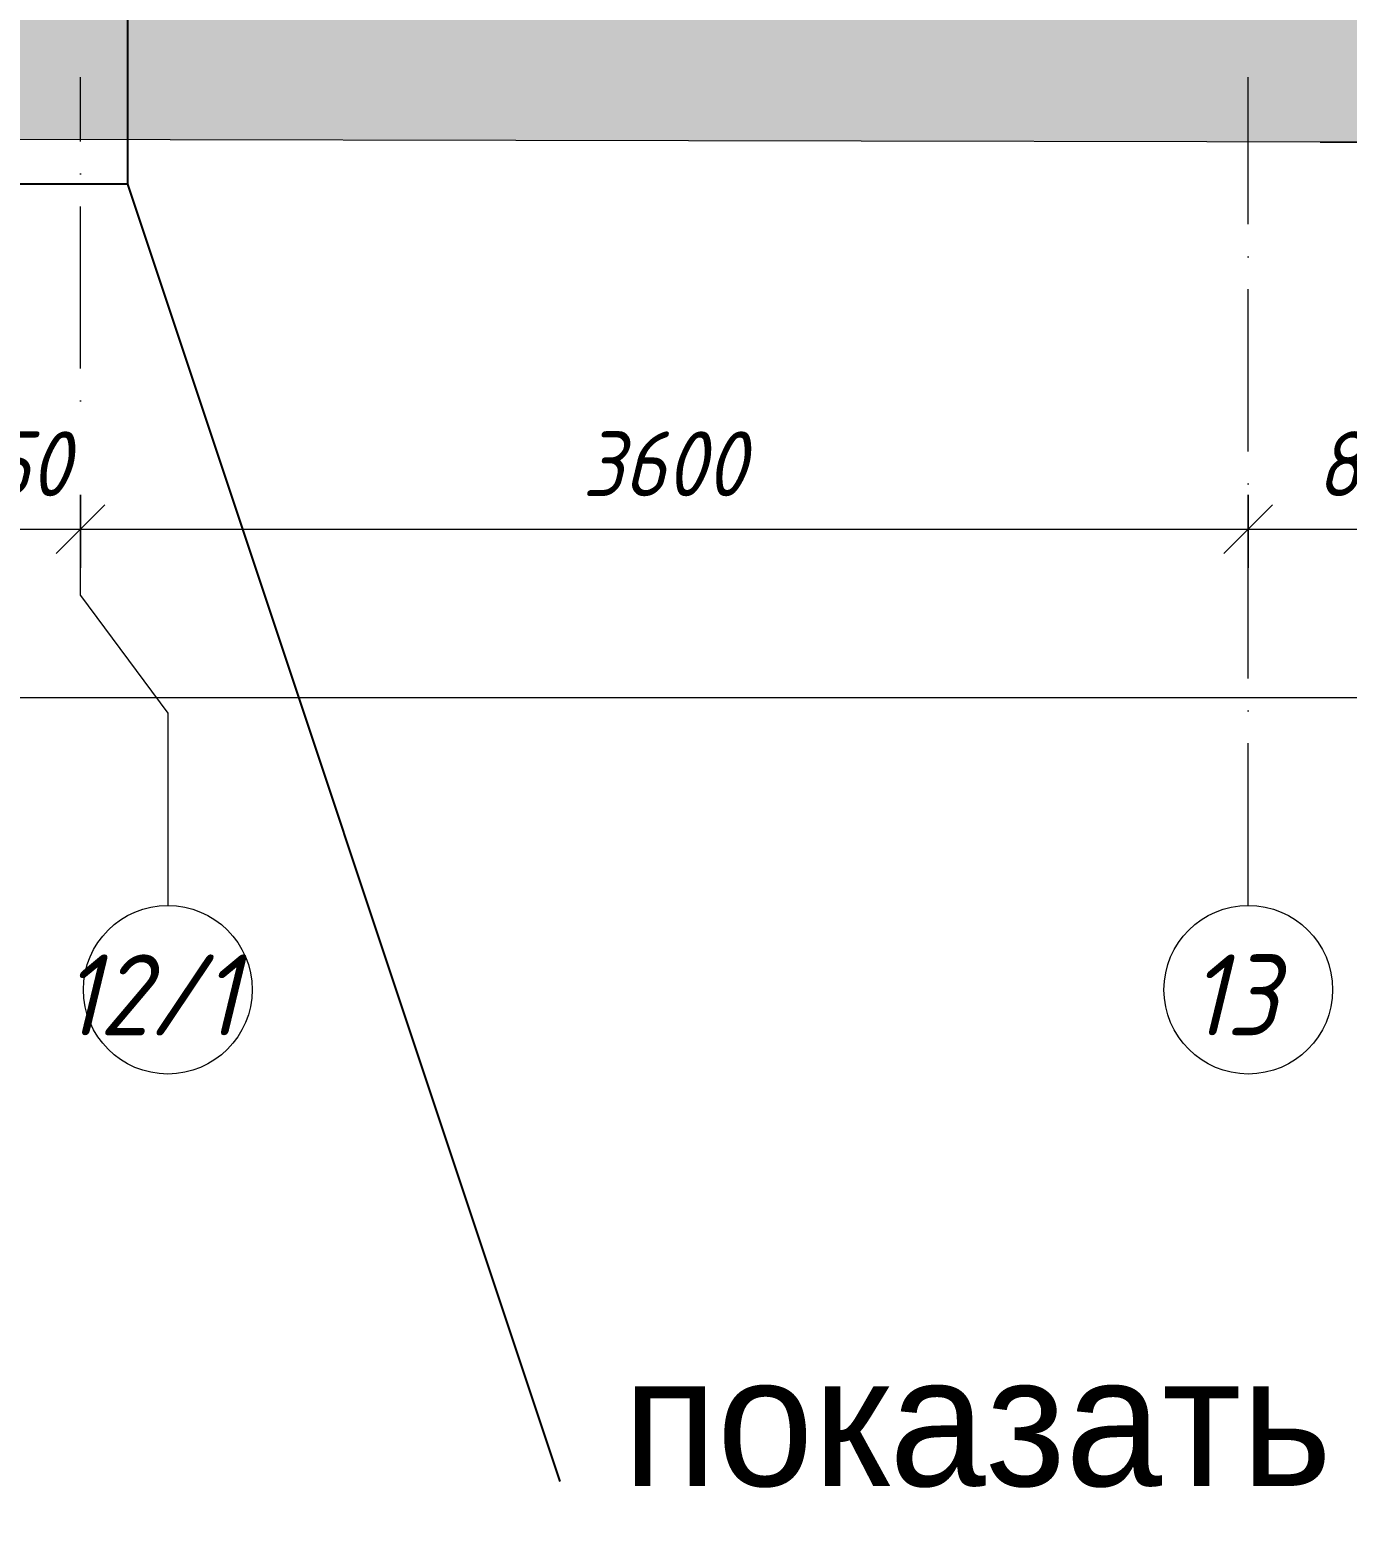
# Model space of a CAD drawing. Header units: millimetres. Extents: x 3914 to 319671, y -18248 to 19136.
# Drawn here: x 77798 to 81858, y -4465 to 146 of the extents above; entities that cross this region are included whole.
import ezdxf

# ---------------------------------------------------------------- set-up
doc = ezdxf.new("R2010")
doc.units = ezdxf.units.MM
doc.linetypes.add('50_200_ШТРИХ_1Т_ш5_п1_п1_', pattern=[700, 500, -100, 0, -100])
for name, color, linetype, lineweight in [('A-ANNO-DIMS', 7, 'Continuous', 9), ('A-ANNO-DIMS-100', 7, 'Continuous', 9), ('A-DETL-THIN', 7, 'Continuous', 9), ('A-WALL', 7, 'Continuous', 5), ('A-WALL-PATT', 7, 'Continuous', 5), ('Оси', 7, 'Continuous', 9), ('Оси-1', 7, '50_200_ШТРИХ_1Т_ш5_п1_п1_', 9)]:
    doc.layers.add(name, color=color, linetype=linetype, lineweight=lineweight)
doc.styles.add('ISOCPEUR_I_2', font='isocpeui.ttf', dxfattribs={"width": 0.9, "height": 250})
doc.styles.add('ISOCPEUR_I_3', font='isocpeui.ttf', dxfattribs={"width": 0.9, "height": 200})
doc.dimstyles.new('ISO-2_0_0_9К_Средний_с_подложкой', dxfattribs={"dimscale": 304.8, "dimtxt": 199.196235, "dimasz": 0.492126, "dimexe": 0.393701, "dimexo": 0, "dimgap": 0.131234, "dimtad": 1, "dimdec": 0, "dimzin": 0, "dimdsep": 46, "dimtxsty": 'ISOCPEUR_I_3', "dimblk1": 'OBLIQUE', "dimblk2": 'OBLIQUE', "dimsah": 1, "dimcen": 0.09, "dimdle": 0.393701, "dimazin": 0, "dimtfac": 1, "dimtdec": 4, "dimtix": 1, "dimtmove": 0, "dimatfit": 3, "dimfxl": 1, "dimtvp": 1, "dimtfill": 1, "dimtolj": 1, "dimtzin": 0, "dimarcsym": 2})

# ---------------------------------------------------------------- blocks, each defined once
blk = doc.blocks.new('Ось сетки - Круг_Ø6_00__ISO-2_5_0_9K_ кружки поменьше-23056867-АР2_ТР1_Фасад 1-___')
at = {"layer": 'Оси'}
blk.add_circle((110, -2813.6), 260, dxfattribs=at)
blk = doc.blocks.new('DIMBLOCK12-АР2_ТР1_Фасад 1-___')
at = {"layer": 'A-ANNO-DIMS-100', "transparency": 16777216}
for p, q in [((77503.7, -1287), (77503.7, -1513.1)), ((77503.7, -1393.1), (77503.7, -1287)), ((77953.7, -1287), (77953.7, -1513.1)), ((77953.7, -1393.1), (77953.7, -1287)), ((77503.7, -1393.1), (77953.7, -1393.1))]:
    blk.add_line(p, q, dxfattribs=at)
at = {"layer": 'A-ANNO-DIMS-100', "lineweight": 20, "transparency": 16777216}
for p, q in [((77503.7, -1393.1), (77578.7, -1318.1)), ((77953.7, -1393.1), (78028.7, -1318.1)), ((77503.7, -1393.1), (77428.7, -1468.1)), ((77953.7, -1393.1), (77878.7, -1468.1))]:
    blk.add_line(p, q, dxfattribs=at)
at = {"layer": 'A-ANNO-DIMS-100', "color": 0, "transparency": 16777216, "insert": (77531.4, -1091.8), "char_height": 200, "width": 473.474, "attachment_point": 1, "line_spacing_factor": 1.149209, "style": 'ISOCPEUR_I_3', "bg_fill": 3, "box_fill_scale": 1.25, "bg_fill_color": 256, "bg_fill_true_color": 13158600, "bg_fill_transparency": 0}
blk.add_mtext('450', dxfattribs=at)
blk = doc.blocks.new('_Oblique')
at = {"color": 0, "linetype": 'ByBlock', "lineweight": -2}
blk.add_line((-0.5, -0.5), (0.5, 0.5), dxfattribs=at)
blk = doc.blocks.new('DIMBLOCK13-АР2_ТР1_Фасад 1-___')
at = {"layer": 'A-ANNO-DIMS-100', "transparency": 16777216}
for p, q in [((77953.7, -1287), (77953.7, -1513.1)), ((77953.7, -1393.1), (77953.7, -1287)), ((81553.7, -1287), (81553.7, -1513.1)), ((81553.7, -1393.1), (81553.7, -1287)), ((77953.7, -1393.1), (81553.7, -1393.1))]:
    blk.add_line(p, q, dxfattribs=at)
at = {"layer": 'A-ANNO-DIMS-100', "lineweight": 20, "transparency": 16777216}
for p, q in [((77953.7, -1393.1), (78028.7, -1318.1)), ((81553.7, -1393.1), (81628.7, -1318.1)), ((77953.7, -1393.1), (77878.7, -1468.1)), ((81553.7, -1393.1), (81478.7, -1468.1))]:
    blk.add_line(p, q, dxfattribs=at)
at = {"layer": 'A-ANNO-DIMS-100', "color": 0, "transparency": 16777216, "insert": (79500.8, -1091.8), "char_height": 200, "width": 606.782, "attachment_point": 1, "line_spacing_factor": 1.149209, "style": 'ISOCPEUR_I_3', "bg_fill": 3, "box_fill_scale": 1.25, "bg_fill_color": 256, "bg_fill_true_color": 13158600, "bg_fill_transparency": 0}
blk.add_mtext('3600', dxfattribs=at)
blk = doc.blocks.new('DIMBLOCK14-АР2_ТР1_Фасад 1-___')
at = {"layer": 'A-ANNO-DIMS-100', "transparency": 16777216}
for p, q in [((81553.7, -1287), (81553.7, -1513.1)), ((81553.7, -1393.1), (81553.7, -1287)), ((82353.7, -1287), (82353.7, -1513.1)), ((82353.7, -1393.1), (82353.7, -1287)), ((81553.7, -1393.1), (82353.7, -1393.1))]:
    blk.add_line(p, q, dxfattribs=at)
at = {"layer": 'A-ANNO-DIMS-100', "lineweight": 20, "transparency": 16777216}
for p, q in [((81553.7, -1393.1), (81628.7, -1318.1)), ((82353.7, -1393.1), (82428.7, -1318.1)), ((81553.7, -1393.1), (81478.7, -1468.1)), ((82353.7, -1393.1), (82278.7, -1468.1))]:
    blk.add_line(p, q, dxfattribs=at)
at = {"layer": 'A-ANNO-DIMS-100', "color": 0, "transparency": 16777216, "insert": (81764, -1091.8), "char_height": 200, "width": 455.087, "attachment_point": 1, "line_spacing_factor": 1.149209, "style": 'ISOCPEUR_I_3', "bg_fill": 3, "box_fill_scale": 1.25, "bg_fill_color": 256, "bg_fill_true_color": 13158600, "bg_fill_transparency": 0}
blk.add_mtext('800', dxfattribs=at)
blk = doc.blocks.new('DIMBLOCK42-АР2_ТР1_Фасад 1-___')
at = {"layer": 'A-ANNO-DIMS-100', "transparency": 16777216}
for p, q in [((39303.7, -1806.6), (39303.7, -2032.7)), ((39303.7, -1912.7), (39303.7, -1806.6)), ((164203.7, -1806.6), (164203.7, -2032.7)), ((164203.7, -1912.7), (164203.7, -1806.6)), ((39183.7, -1912.7), (164323.7, -1912.7))]:
    blk.add_line(p, q, dxfattribs=at)
at = {"layer": 'A-ANNO-DIMS-100', "lineweight": 20, "transparency": 16777216}
for p, q in [((39303.7, -1912.7), (39378.7, -1837.7)), ((164203.7, -1912.7), (164278.7, -1837.7)), ((39303.7, -1912.7), (39228.7, -1987.7)), ((164203.7, -1912.7), (164128.7, -1987.7))]:
    blk.add_line(p, q, dxfattribs=at)
at = {"layer": 'A-ANNO-DIMS-100', "color": 0, "transparency": 16777216, "insert": (101385.9, -1611.4), "char_height": 200, "width": 882.593, "attachment_point": 1, "line_spacing_factor": 1.149209, "style": 'ISOCPEUR_I_3', "bg_fill": 3, "box_fill_scale": 1.25, "bg_fill_color": 256, "bg_fill_true_color": 13158600, "bg_fill_transparency": 0}
blk.add_mtext('124900', dxfattribs=at)

msp = doc.modelspace()

# ---------------------------------------------------------------- hatches: boundary and pattern name
at = {"layer": 'A-WALL-PATT'}
h = msp.add_hatch(dxfattribs=at)
h.set_pattern_fill('FP_26', color=256, style=0, pattern_type=2)
h.set_pattern_definition([(180, (115143.65, 371), (-2e-14, -154), [125, -137]), (90, (115143.65, 306), (-262, 2e-14), [65, -89]), (180, (115143.65, 306), (-2e-14, -154), [125, -137]), (90, (115155.65, 306), (-262, 2e-14), [65, -89]), (180, (115280.65, 306), (-2e-14, -154), [125, -137]), (180, (115280.65, 371), (-2e-14, -154), [125, -137]), (90, (115024.65, 383), (-262, 2e-14), [65, -89]), (90, (115274.65, 383), (-262, 2e-14), [65, -89]), (0, (115024.65, 383), (0, -154), [250, -12]), (0, (115024.65, 448), (0, -154), [250, -12])])
h.paths.add_polyline_path([(102605.1, -200), (111588.7, -200), (111588.7, 300), (59801.7, 300), (59801.7, 23.8), (59493.7, 23.8), (59493.7, 300), (39083.7, 300), (39083.7, -116.6), (81775.6, -200), (99540.6, -200)], flags=0)
h.paths.add_polyline_path([(114893.7, -200), (114893.7, 300), (113288.7, 300), (113288.7, -200), (114863.2, -200)], flags=0)

# ---------------------------------------------------------------- linework, layer by layer
at = {"color": 1}
msp.add_lwpolyline([(77405, 14412), (78099, 14412), (78099, -329), (77405, -329)], close=True, dxfattribs=at)
at = {"layer": 'A-DETL-THIN'}
msp.add_line((115068.1, -265.1), (35943.7, -110.4), dxfattribs=at)
at = {"layer": 'A-WALL'}
msp.add_line((81775.6, -200), (111588.7, -200), dxfattribs=at)
at = {"layer": 'Оси'}
for p, q in [((77953.7, -1598), (78222.9, -1960.9)), ((78222.9, -1960.9), (78222.9, -2553.6))]:
    msp.add_line(p, q, dxfattribs=at)
at = {"layer": 'Оси-1'}
for p, q in [((77953.7, -1598), (77953.7, 0)), ((81553.7, -2553.6), (81553.7, 0))]:
    msp.add_line(p, q, dxfattribs=at)

# ---------------------------------------------------------------- block references
at = {"layer": 'Оси'}
for p in [(78112.9, 0), (81443.7, 0)]:
    msp.add_blockref('Ось сетки - Круг_Ø6_00__ISO-2_5_0_9K_ кружки поменьше-23056867-АР2_ТР1_Фасад 1-___', p, dxfattribs=at)

# ---------------------------------------------------------------- texts
at = {"color": 1, "insert": (79625.9, -3944), "char_height": 400, "attachment_point": 1}
msp.add_mtext_dynamic_manual_height_columns('показать дефшов (металл RAL 9003)', width=24683, gutter_width=1, heights=[0], dxfattribs=at)
at = {"layer": 'Оси', "char_height": 250, "attachment_point": 1, "style": 'ISOCPEUR_I_2'}
for s, insert, width in [('12/1', (77898.7, -2704.8), 692.658), ('13', (81372.6, -2704.8), 346.329)]:
    msp.add_mtext(s, dxfattribs=dict(at, insert=insert, width=width))

# ---------------------------------------------------------------- next in the draw order: dimensions: what is measured, and where the dimension line sits
at = {"layer": 'A-ANNO-DIMS'}
for base, p1, p2, override, picture, middle in [((77953.7, -1393.1), (77503.7, -1287), (77953.7, -1287), {"dimpost": '<>', "dimfxl": 450}, 'DIMBLOCK12-АР2_ТР1_Фасад 1-___', (77728.7, -1253.1)), ((164203.7, -1912.7), (39303.7, -1806.6), (164203.7, -1806.6), {"dimpost": '<>', "dimfxl": 124899.999966}, 'DIMBLOCK42-АР2_ТР1_Фасад 1-___', (101753.7, -1772.7))]:
    dim = msp.add_linear_dim(base=base, p1=p1, p2=p2, dimstyle='ISO-2_0_0_9К_Средний_с_подложкой', override=override, dxfattribs=at)
    dim.commit()
    dim.dimension.update_dxf_attribs({"geometry": picture, "text_midpoint": middle})

# ---------------------------------------------------------------- next in the draw order: dimensions: what is measured, and where the dimension line sits
dim = msp.add_linear_dim(base=(81553.7, -1393.1), p1=(77953.7, -1287), p2=(81553.7, -1287), dimstyle='ISO-2_0_0_9К_Средний_с_подложкой', override={"dimpost": '<>', "dimfxl": 3600}, dxfattribs=at)
dim.commit()
dim.dimension.update_dxf_attribs({"geometry": 'DIMBLOCK13-АР2_ТР1_Фасад 1-___', "text_midpoint": (79753.7, -1253.1)})

# ---------------------------------------------------------------- next in the draw order: linework, layer by layer
at = {"color": 1}
msp.add_line((78099, -329), (79431, -4330), dxfattribs=at)

# ---------------------------------------------------------------- next in the draw order: dimensions: what is measured, and where the dimension line sits
at = {"layer": 'A-ANNO-DIMS'}
dim = msp.add_linear_dim(base=(82353.7, -1393.1), p1=(81553.7, -1287), p2=(82353.7, -1287), dimstyle='ISO-2_0_0_9К_Средний_с_подложкой', override={"dimpost": '<>', "dimfxl": 800}, dxfattribs=at)
dim.commit()
dim.dimension.update_dxf_attribs({"geometry": 'DIMBLOCK14-АР2_ТР1_Фасад 1-___', "text_midpoint": (81953.7, -1253.1)})

doc.saveas('drawing.dxf')
